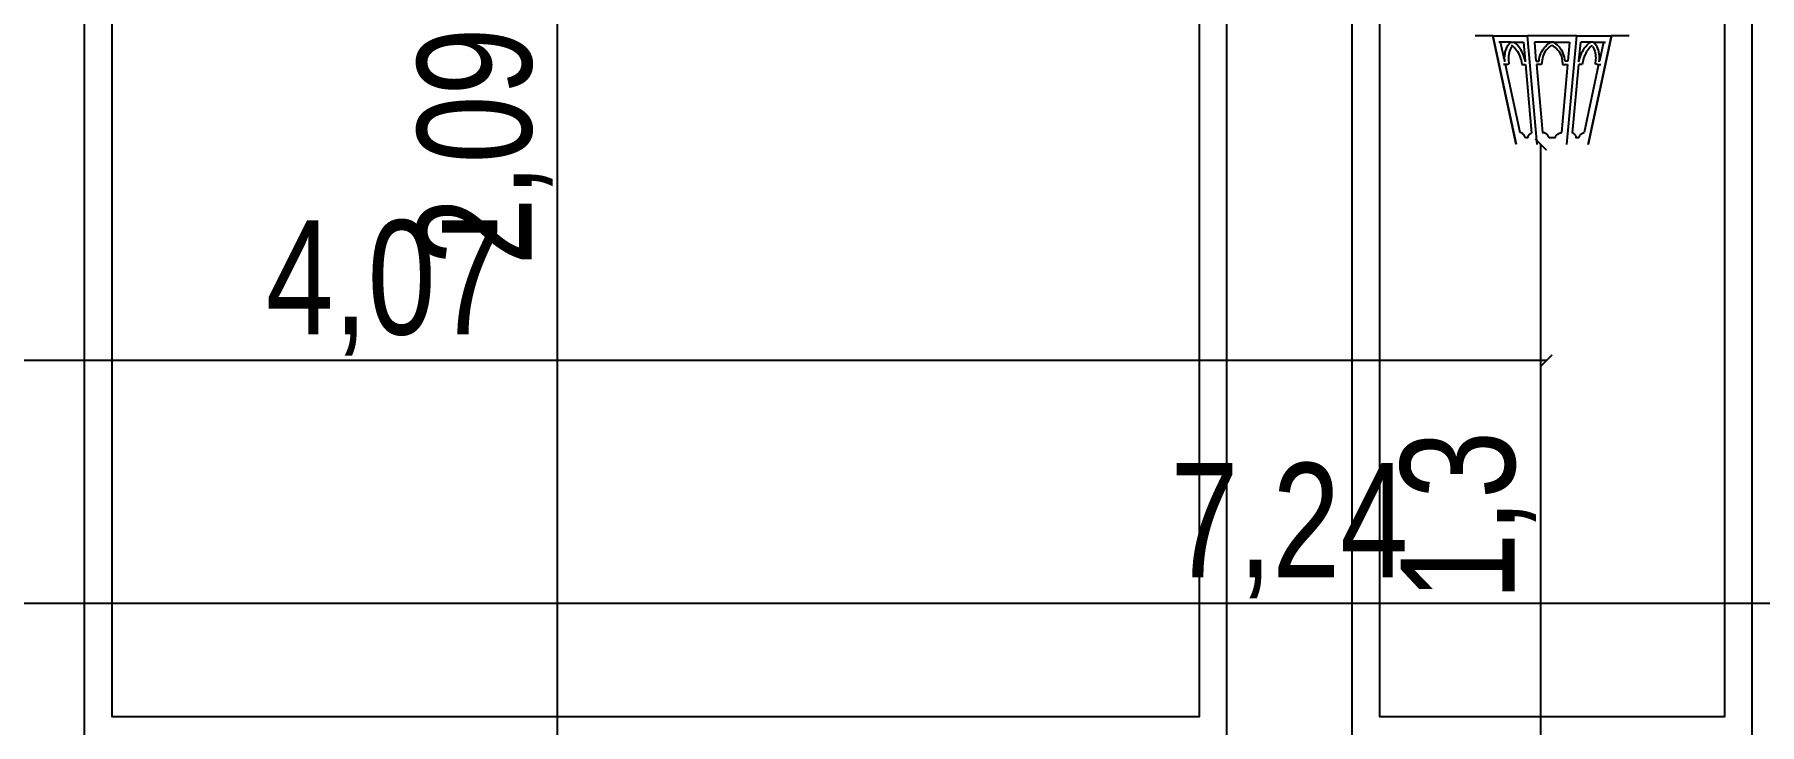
# Model space of a CAD drawing. Header units: inches. Extents: x -279 to 561, y -345 to 342.
# Drawn here: x -233.834 to -230.813, y 57.613 to 58.821 of the extents above; entities that cross this region are included whole.
import ezdxf

# ---------------------------------------------------------------- set-up
doc = ezdxf.new("R2010")
doc.units = ezdxf.units.IN
doc.header["$LTSCALE"] = 0.5
doc.header["$MEASUREMENT"] = 0
doc.layers.add('Edges', color=7, linetype='Continuous')
doc.layers.add('WAL', color=7, linetype='Continuous')
doc.styles.add('ROM', font='AGENCYR.TTF', dxfattribs={"width": 0.8})
doc.dimstyles.new('Copy(9) of ISO-25', dxfattribs={"dimtxt": 0.2, "dimasz": 0.02, "dimexe": 0.05, "dimexo": 0.05, "dimgap": 0.02, "dimtad": 1, "dimtxsty": 'ROM', "dimblk": 'ARCHTICK', "dimcen": 0.03, "dimse1": 1, "dimse2": 1, "dimclrd": 248, "dimclrt": 248, "dimadec": 0, "dimazin": 0, "dimtfac": 1, "dimtmove": 0, "dimatfit": 3, "dimldrblk": 'DOT', "dimfxl": 1, "dimarcsym": 0})

# ---------------------------------------------------------------- blocks, each defined once
blk = doc.blocks.new('xx')
at = {"layer": 'Edges'}
for p, q in [((37.975, 12.3431), (37.989, 12.3431)), ((38.0165, 12.3431), (37.989, 12.3431)), ((37.989, 12.3431), (38.0074, 12.257)), ((38.0075, 12.2568), (37.989, 12.3431)), ((37.9952, 12.3381), (37.9937, 12.3381)), ((37.9952, 12.3381), (37.9985, 12.3228)), ((38.0035, 12.3381), (37.9952, 12.3381)), ((37.9998, 12.3329), (38.0004, 12.3342)), ((38.0004, 12.3342), (38.001, 12.3353)), ((38.001, 12.3353), (38.0018, 12.3364)), ((38.0018, 12.3364), (38.0026, 12.3373)), ((38.0026, 12.3373), (38.0035, 12.3381)), ((38.0037, 12.3342), (38.0032, 12.3332)), ((38.0035, 12.3381), (38.0056, 12.3381)), ((38.004, 12.3346), (38.0037, 12.3342)), ((38.0045, 12.3351), (38.0039, 12.3356)), ((38.004, 12.3346), (38.0045, 12.3351)), ((38.0057, 12.3341), (38.0045, 12.3351)), ((38.0061, 12.3377), (38.0056, 12.3381)), ((38.0056, 12.3381), (38.0133, 12.3381)), ((38.0057, 12.3341), (38.006, 12.3338)), ((38.006, 12.3338), (38.0069, 12.3327)), ((38.0072, 12.3368), (38.0061, 12.3377)), ((38.0083, 12.3358), (38.0072, 12.3368)), ((38.0093, 12.3346), (38.0083, 12.3358)), ((38.0102, 12.3334), (38.0093, 12.3346)), ((38.0147, 12.3228), (38.0133, 12.3381)), ((38.0242, 12.2568), (38.0165, 12.3431)), ((38.0165, 12.3431), (38.0554, 12.3431)), ((38.0242, 12.2568), (38.0165, 12.3431)), ((38.0222, 12.3381), (38.0221, 12.3381)), ((38.0222, 12.3381), (38.0235, 12.3228)), ((38.0352, 12.3381), (38.0222, 12.3381)), ((38.0296, 12.3334), (38.0307, 12.3346)), ((38.0307, 12.3346), (38.0319, 12.3358)), ((38.0319, 12.3358), (38.0332, 12.3368)), ((38.0334, 12.3338), (38.0323, 12.3327)), ((38.0332, 12.3368), (38.0345, 12.3377)), ((38.0338, 12.3341), (38.0334, 12.3338)), ((38.0338, 12.3341), (38.036, 12.3356)), ((38.0345, 12.3377), (38.0352, 12.3381)), ((38.0352, 12.3381), (38.0368, 12.3381)), ((38.0382, 12.3341), (38.036, 12.3356)), ((38.0374, 12.3377), (38.0368, 12.3381)), ((38.0368, 12.3381), (38.0498, 12.3381)), ((38.0388, 12.3368), (38.0374, 12.3377)), ((38.0382, 12.3341), (38.0386, 12.3338)), ((38.0386, 12.3338), (38.0397, 12.3327)), ((38.0401, 12.3358), (38.0388, 12.3368)), ((38.0413, 12.3346), (38.0401, 12.3358)), ((38.0424, 12.3334), (38.0413, 12.3346)), ((38.0478, 12.2568), (38.0555, 12.3431)), ((38.0478, 12.2568), (38.0555, 12.3431)), ((38.0485, 12.3228), (38.0498, 12.3381)), ((38.0498, 12.3381), (38.0499, 12.3381)), ((38.0554, 12.3431), (38.0554, 12.3431)), ((38.0554, 12.3431), (38.0555, 12.3431)), ((38.083, 12.3431), (38.0555, 12.3431)), ((38.0587, 12.3381), (38.0573, 12.3228)), ((38.0664, 12.3381), (38.0587, 12.3381)), ((38.0618, 12.3334), (38.0627, 12.3346)), ((38.0627, 12.3346), (38.0637, 12.3358)), ((38.0637, 12.3358), (38.0648, 12.3368)), ((38.0645, 12.2568), (38.083, 12.3431)), ((38.083, 12.3431), (38.0646, 12.2571)), ((38.0646, 12.2571), (38.083, 12.3431)), ((38.0648, 12.3368), (38.0659, 12.3377)), ((38.0659, 12.3338), (38.0651, 12.3327)), ((38.0659, 12.3377), (38.0664, 12.3381)), ((38.0663, 12.3341), (38.0659, 12.3338)), ((38.0663, 12.3341), (38.0675, 12.3351)), ((38.0685, 12.3381), (38.0664, 12.3381)), ((38.0675, 12.3351), (38.0681, 12.3356)), ((38.068, 12.3346), (38.0675, 12.3351)), ((38.068, 12.3346), (38.0683, 12.3342)), ((38.0683, 12.3342), (38.0688, 12.3332)), ((38.0694, 12.3373), (38.0685, 12.3381)), ((38.0685, 12.3381), (38.0768, 12.3381)), ((38.0702, 12.3364), (38.0694, 12.3373)), ((38.071, 12.3353), (38.0702, 12.3364)), ((38.0716, 12.3342), (38.071, 12.3353)), ((38.0722, 12.3329), (38.0716, 12.3342)), ((38.0735, 12.3228), (38.0768, 12.3381)), ((38.0768, 12.3381), (38.0783, 12.3381)), ((38.083, 12.3431), (38.097, 12.3431)), ((37.9991, 12.3202), (37.9975, 12.3202)), ((37.9984, 12.3256), (37.9985, 12.3272)), ((37.9985, 12.324), (37.9984, 12.3256)), ((37.9985, 12.3272), (37.9987, 12.3287)), ((37.9986, 12.3228), (37.9985, 12.324)), ((37.9985, 12.3228), (37.9986, 12.3228)), ((37.9986, 12.3224), (37.9986, 12.3228)), ((37.9987, 12.3287), (37.9989, 12.3302)), ((37.9989, 12.3302), (37.9993, 12.3316)), ((37.9991, 12.3202), (38.0106, 12.2663)), ((38.0004, 12.3202), (37.9991, 12.3202)), ((37.9993, 12.3316), (37.9998, 12.3329)), ((38.0004, 12.3202), (38.0018, 12.3207)), ((38.0015, 12.327), (38.0014, 12.3256)), ((38.0014, 12.3256), (38.0015, 12.3241)), ((38.0016, 12.3283), (38.0015, 12.327)), ((38.0015, 12.3241), (38.0018, 12.3207)), ((38.0019, 12.3296), (38.0016, 12.3283)), ((38.0022, 12.3309), (38.0019, 12.3296)), ((38.0026, 12.3321), (38.0022, 12.3309)), ((38.0032, 12.3332), (38.0026, 12.3321)), ((38.0069, 12.3327), (38.0078, 12.3316)), ((38.0078, 12.3316), (38.0086, 12.3305)), ((38.0086, 12.3305), (38.0093, 12.3292)), ((38.0093, 12.3292), (38.0099, 12.3279)), ((38.0099, 12.3279), (38.0105, 12.3265)), ((38.0111, 12.332), (38.0102, 12.3334)), ((38.0105, 12.3265), (38.011, 12.3251)), ((38.011, 12.3251), (38.0114, 12.3237)), ((38.0119, 12.3306), (38.0111, 12.332)), ((38.0114, 12.3237), (38.0121, 12.3202)), ((38.0126, 12.3291), (38.0119, 12.3306)), ((38.0121, 12.3202), (38.0149, 12.3202)), ((38.0133, 12.3276), (38.0126, 12.3291)), ((38.0138, 12.326), (38.0133, 12.3276)), ((38.0143, 12.3244), (38.0138, 12.326)), ((38.0146, 12.3228), (38.0143, 12.3244)), ((38.0147, 12.3228), (38.0146, 12.3228)), ((38.0147, 12.3224), (38.0147, 12.3228)), ((38.0197, 12.2659), (38.0149, 12.3202)), ((38.0235, 12.3228), (38.0257, 12.3228)), ((38.0238, 12.3202), (38.0237, 12.3202)), ((38.0238, 12.3202), (38.0285, 12.2663)), ((38.0277, 12.3202), (38.0238, 12.3202)), ((38.0257, 12.3228), (38.0258, 12.3244)), ((38.0258, 12.3244), (38.0261, 12.326)), ((38.0261, 12.326), (38.0266, 12.3276)), ((38.0266, 12.3276), (38.0271, 12.3291)), ((38.0271, 12.3291), (38.0278, 12.3306)), ((38.028, 12.3237), (38.0277, 12.3202)), ((38.0278, 12.3306), (38.0287, 12.332)), ((38.0282, 12.3251), (38.028, 12.3237)), ((38.0286, 12.3265), (38.0282, 12.3251)), ((38.0291, 12.3279), (38.0286, 12.3265)), ((38.0287, 12.332), (38.0296, 12.3334)), ((38.0298, 12.3292), (38.0291, 12.3279)), ((38.0305, 12.3305), (38.0298, 12.3292)), ((38.0314, 12.3316), (38.0305, 12.3305)), ((38.0323, 12.3327), (38.0314, 12.3316)), ((38.0397, 12.3327), (38.0406, 12.3316)), ((38.0406, 12.3316), (38.0415, 12.3305)), ((38.0415, 12.3305), (38.0422, 12.3292)), ((38.0422, 12.3292), (38.0429, 12.3279)), ((38.0433, 12.332), (38.0424, 12.3334)), ((38.0429, 12.3279), (38.0434, 12.3265)), ((38.0442, 12.3306), (38.0433, 12.332)), ((38.0434, 12.3265), (38.0437, 12.3251)), ((38.0434, 12.2663), (38.0482, 12.3202)), ((38.0437, 12.3251), (38.044, 12.3237)), ((38.044, 12.3237), (38.0443, 12.3202)), ((38.0449, 12.3291), (38.0442, 12.3306)), ((38.0443, 12.3202), (38.0482, 12.3202)), ((38.0454, 12.3276), (38.0449, 12.3291)), ((38.0459, 12.326), (38.0454, 12.3276)), ((38.0462, 12.3244), (38.0459, 12.326)), ((38.0463, 12.3228), (38.0462, 12.3244)), ((38.0485, 12.3228), (38.0463, 12.3228)), ((38.0482, 12.3202), (38.0483, 12.3202)), ((38.0571, 12.3202), (38.0523, 12.2659)), ((38.0599, 12.3202), (38.0571, 12.3202)), ((38.0573, 12.3228), (38.0574, 12.3228)), ((38.0573, 12.3228), (38.0573, 12.3224)), ((38.0574, 12.3228), (38.0577, 12.3244)), ((38.0577, 12.3244), (38.0582, 12.326)), ((38.0582, 12.326), (38.0587, 12.3276)), ((38.0587, 12.3276), (38.0593, 12.3291)), ((38.0593, 12.3291), (38.0601, 12.3306)), ((38.0606, 12.3237), (38.0599, 12.3202)), ((38.0601, 12.3306), (38.0609, 12.332)), ((38.061, 12.3251), (38.0606, 12.3237)), ((38.0609, 12.332), (38.0618, 12.3334)), ((38.0615, 12.3265), (38.061, 12.3251)), ((38.0614, 12.2663), (38.0729, 12.3202)), ((38.0621, 12.3279), (38.0615, 12.3265)), ((38.0627, 12.3292), (38.0621, 12.3279)), ((38.0634, 12.3305), (38.0627, 12.3292)), ((38.0642, 12.3316), (38.0634, 12.3305)), ((38.0651, 12.3327), (38.0642, 12.3316)), ((38.0688, 12.3332), (38.0693, 12.3321)), ((38.0693, 12.3321), (38.0698, 12.3309)), ((38.0698, 12.3309), (38.0701, 12.3296)), ((38.0701, 12.3296), (38.0704, 12.3283)), ((38.0705, 12.3241), (38.0702, 12.3207)), ((38.0716, 12.3202), (38.0702, 12.3207)), ((38.0704, 12.3283), (38.0705, 12.327)), ((38.0705, 12.327), (38.0706, 12.3256)), ((38.0706, 12.3256), (38.0705, 12.3241)), ((38.0716, 12.3202), (38.0729, 12.3202)), ((38.0727, 12.3316), (38.0722, 12.3329)), ((38.0731, 12.3302), (38.0727, 12.3316)), ((38.0729, 12.3202), (38.0744, 12.3202)), ((38.0733, 12.3287), (38.0731, 12.3302)), ((38.0735, 12.3272), (38.0733, 12.3287)), ((38.0734, 12.3228), (38.0735, 12.324)), ((38.0735, 12.3228), (38.0734, 12.3228)), ((38.0734, 12.3224), (38.0734, 12.3228)), ((38.0736, 12.3256), (38.0735, 12.3272)), ((38.0735, 12.324), (38.0736, 12.3256)), ((38.011, 12.2662), (38.0106, 12.2663)), ((38.0115, 12.2661), (38.011, 12.2662)), ((38.0119, 12.2659), (38.0115, 12.2661)), ((38.0123, 12.2656), (38.0119, 12.2659)), ((38.0127, 12.2654), (38.0123, 12.2656)), ((38.0183, 12.2652), (38.0186, 12.2654)), ((38.0186, 12.2654), (38.019, 12.2656)), ((38.019, 12.2656), (38.0193, 12.2658)), ((38.0193, 12.2658), (38.0197, 12.2659)), ((38.0197, 12.2658), (38.0197, 12.2659)), ((38.0291, 12.2662), (38.0285, 12.2663)), ((38.0297, 12.2661), (38.0291, 12.2662)), ((38.0302, 12.2659), (38.0297, 12.2661)), ((38.0308, 12.2656), (38.0302, 12.2659)), ((38.0313, 12.2654), (38.0308, 12.2656)), ((38.0407, 12.2654), (38.0412, 12.2656)), ((38.0412, 12.2656), (38.0418, 12.2659)), ((38.0418, 12.2659), (38.0423, 12.2661)), ((38.0423, 12.2661), (38.0429, 12.2662)), ((38.0429, 12.2662), (38.0434, 12.2663)), ((38.0433, 12.2658), (38.0433, 12.2657)), ((38.0527, 12.2658), (38.0523, 12.2659)), ((38.0523, 12.2659), (38.0523, 12.2658)), ((38.053, 12.2656), (38.0527, 12.2658)), ((38.0534, 12.2654), (38.053, 12.2656)), ((38.0537, 12.2652), (38.0534, 12.2654)), ((38.0593, 12.2654), (38.0597, 12.2656)), ((38.0597, 12.2656), (38.0601, 12.2659)), ((38.0601, 12.2659), (38.0605, 12.2661)), ((38.0605, 12.2661), (38.061, 12.2662)), ((38.061, 12.2662), (38.0614, 12.2663)), ((38.0131, 12.265), (38.0127, 12.2654)), ((38.0134, 12.2646), (38.0131, 12.265)), ((38.0138, 12.2642), (38.0134, 12.2646)), ((38.0141, 12.2638), (38.0138, 12.2642)), ((38.0144, 12.2633), (38.0141, 12.2638)), ((38.0146, 12.2628), (38.0144, 12.2633)), ((38.0148, 12.2622), (38.0146, 12.2628)), ((38.0148, 12.2622), (38.0168, 12.2622)), ((38.0167, 12.2618), (38.0168, 12.2622)), ((38.0168, 12.2623), (38.0169, 12.2628)), ((38.0168, 12.2622), (38.0168, 12.2623)), ((38.0169, 12.2628), (38.017, 12.2633)), ((38.017, 12.2633), (38.0172, 12.2638)), ((38.0172, 12.2638), (38.0174, 12.2642)), ((38.0174, 12.2642), (38.0177, 12.2646)), ((38.0177, 12.2646), (38.0179, 12.2649)), ((38.0179, 12.2649), (38.0183, 12.2652)), ((38.0317, 12.265), (38.0313, 12.2654)), ((38.0322, 12.2646), (38.0317, 12.265)), ((38.0326, 12.2642), (38.0322, 12.2646)), ((38.0329, 12.2638), (38.0326, 12.2642)), ((38.0332, 12.2633), (38.0329, 12.2638)), ((38.0334, 12.2628), (38.0332, 12.2633)), ((38.0336, 12.2622), (38.0334, 12.2628)), ((38.0336, 12.2622), (38.0384, 12.2622)), ((38.0384, 12.2622), (38.0385, 12.2628)), ((38.0385, 12.2628), (38.0388, 12.2633)), ((38.0388, 12.2633), (38.0391, 12.2638)), ((38.0391, 12.2638), (38.0394, 12.2642)), ((38.0394, 12.2642), (38.0398, 12.2646)), ((38.0398, 12.2646), (38.0403, 12.265)), ((38.0403, 12.265), (38.0407, 12.2654)), ((38.0541, 12.2649), (38.0537, 12.2652)), ((38.0543, 12.2646), (38.0541, 12.2649)), ((38.0546, 12.2642), (38.0543, 12.2646)), ((38.0548, 12.2638), (38.0546, 12.2642)), ((38.055, 12.2633), (38.0548, 12.2638)), ((38.0551, 12.2628), (38.055, 12.2633)), ((38.0552, 12.2623), (38.0551, 12.2628)), ((38.0552, 12.2622), (38.0552, 12.2623)), ((38.0552, 12.2622), (38.0572, 12.2622)), ((38.0553, 12.2618), (38.0552, 12.2622)), ((38.0572, 12.2622), (38.0574, 12.2628)), ((38.0574, 12.2628), (38.0576, 12.2633)), ((38.0576, 12.2633), (38.0579, 12.2638)), ((38.0579, 12.2638), (38.0582, 12.2642)), ((38.0582, 12.2642), (38.0586, 12.2646)), ((38.0586, 12.2646), (38.0589, 12.265)), ((38.0589, 12.265), (38.0593, 12.2654))]:
    blk.add_line(p, q, dxfattribs=at)
blk = doc.blocks.new('_ArchTick')
at = {"color": 0, "linetype": 'ByBlock', "const_width": 0.15}
blk.add_lwpolyline([(-0.5, -0.5), (0.5, 0.5)], dxfattribs=at)
blk = doc.blocks.new('*D570')
at = {"layer": 'Defpoints', "color": 0, "transparency": 16777216}
for p in [(-232.9179, 59.6718), (-232.7679, 59.6718), (-232.9179, 57.578)]:
    blk.add_point(p, dxfattribs=at)
at = {"layer": 'WAL', "color": 248, "lineweight": -2, "transparency": 16777216}
blk.add_line((-232.9179, 57.578), (-232.9179, 59.6718), dxfattribs=at)
at = {"layer": 'WAL', "color": 248, "lineweight": -2, "transparency": 16777216, "xscale": 0.02, "yscale": 0.02, "zscale": 0.02}
for p, rotation in [((-232.9179, 59.6718), 90), ((-232.9179, 57.578), 270)]:
    blk.add_blockref('_ArchTick', p, dxfattribs=dict(at, rotation=rotation))
at = {"layer": 'WAL', "color": 248, "transparency": 16777216, "insert": (-233.045, 58.6249), "char_height": 0.2, "attachment_point": 5, "rotation": 90, "style": 'ROM'}
blk.add_mtext('2,09', dxfattribs=at)
blk = doc.blocks.new('_DOT')
at = {"color": 0, "linetype": 'ByBlock'}
blk.add_line((-0.5, 0), (-1, 0), dxfattribs=at)
at = {"color": 0, "linetype": 'ByBlock', "const_width": 0.5}
blk.add_lwpolyline([(-0.25, 0, 1), (0.25, 0, 1)], format="xyb", close=True, dxfattribs=at)
blk = doc.blocks.new('*D574')
at = {"layer": 'Defpoints', "color": 0, "transparency": 16777216}
for p in [(-231.2024, 58.6281), (-231.196, 58.6281), (-231.2435, 57.3281)]:
    blk.add_point(p, dxfattribs=at)
at = {"layer": 'WAL', "color": 248, "lineweight": -2, "transparency": 16777216}
blk.add_line((-231.196, 57.3281), (-231.196, 58.6281), dxfattribs=at)
at = {"layer": 'WAL', "color": 248, "lineweight": -2, "transparency": 16777216, "xscale": 0.02, "yscale": 0.02, "zscale": 0.02}
for p, rotation in [((-231.196, 58.6281), 90), ((-231.196, 57.3281), 270)]:
    blk.add_blockref('_ArchTick', p, dxfattribs=dict(at, rotation=rotation))
at = {"layer": 'WAL', "color": 248, "transparency": 16777216, "insert": (-231.3231, 57.9781), "char_height": 0.2, "attachment_point": 5, "rotation": 90, "style": 'ROM'}
blk.add_mtext('1,3', dxfattribs=at)
blk = doc.blocks.new('*D595')
at = {"layer": 'Defpoints', "color": 0, "transparency": 16777216}
for p in [(-231.186, 58.4527), (-235.2556, 58.2501), (-235.2556, 58.2501)]:
    blk.add_point(p, dxfattribs=at)
at = {"layer": 'WAL', "color": 248, "lineweight": -2, "transparency": 16777216}
blk.add_line((-231.186, 58.2501), (-235.2556, 58.2501), dxfattribs=at)
at = {"layer": 'WAL', "color": 248, "lineweight": -2, "transparency": 16777216, "xscale": 0.02, "yscale": 0.02, "zscale": 0.02, "rotation": 180}
blk.add_blockref('_ArchTick', (-235.2556, 58.2501), dxfattribs=at)
at = {"layer": 'WAL', "color": 248, "lineweight": -2, "transparency": 16777216, "xscale": 0.02, "yscale": 0.02, "zscale": 0.02}
blk.add_blockref('_ArchTick', (-231.186, 58.2501), dxfattribs=at)
at = {"layer": 'WAL', "color": 248, "transparency": 16777216, "insert": (-233.2208, 58.3771), "char_height": 0.2, "attachment_point": 5, "style": 'ROM'}
blk.add_mtext('4,07', dxfattribs=at)
blk = doc.blocks.new('*D621')
at = {"layer": 'Defpoints', "color": 0, "transparency": 16777216}
for p in [(-228.0174, 58.6287), (-235.2556, 58.1274), (-235.2556, 57.8248)]:
    blk.add_point(p, dxfattribs=at)
at = {"layer": 'WAL', "color": 248, "lineweight": -2, "transparency": 16777216}
blk.add_line((-228.0174, 57.8248), (-235.2556, 57.8248), dxfattribs=at)
at = {"layer": 'WAL', "color": 248, "lineweight": -2, "transparency": 16777216, "xscale": 0.02, "yscale": 0.02, "zscale": 0.02, "rotation": 180}
blk.add_blockref('_ArchTick', (-235.2556, 57.8248), dxfattribs=at)
at = {"layer": 'WAL', "color": 248, "lineweight": -2, "transparency": 16777216, "xscale": 0.02, "yscale": 0.02, "zscale": 0.02}
blk.add_blockref('_ArchTick', (-228.0174, 57.8248), dxfattribs=at)
at = {"layer": 'WAL', "color": 248, "transparency": 16777216, "insert": (-231.6365, 57.9519), "char_height": 0.2, "attachment_point": 5, "style": 'ROM'}
blk.add_mtext('7,24', dxfattribs=at)

msp = doc.modelspace()

# ---------------------------------------------------------------- linework, layer by layer
msp.add_line((-231.7463, 59.5256), (-231.7463, 58.2605))
for points in [[(-233.7463, 59.6718), (-231.7463, 59.6718), (-231.7463, 57.578), (-233.7463, 57.578)], [(-231.5263, 59.6718), (-230.8263, 59.6718), (-230.8263, 57.578), (-231.5263, 57.578)], [(-233.698, 59.6235), (-231.7946, 59.6235), (-231.7946, 57.6263), (-233.698, 57.6263)], [(-231.478, 59.6235), (-230.8746, 59.6235), (-230.8746, 57.6263), (-231.478, 57.6263)]]:
    msp.add_lwpolyline(points, close=True)

# ---------------------------------------------------------------- block references
at = {"xscale": -2.209324571047085, "yscale": 2.209324571047085, "zscale": 2.209324571047085}
msp.add_blockref('xx', (-147.1424, 31.5489), dxfattribs=at)

# ---------------------------------------------------------------- dimensions: what is measured, and where the dimension line sits
at = {"layer": 'WAL'}
for base, p1, p2, picture, middle in [((-232.9179, 59.6718), (-232.9179, 57.578), (-232.7679, 59.6718), '*D570', (-233.045, 58.6249)), ((-231.196, 58.6281), (-231.2435, 57.3281), (-231.2024, 58.6281), '*D574', (-231.3231, 57.9781))]:
    dim = msp.add_linear_dim(base=base, p1=p1, p2=p2, angle=90, dimstyle='Copy(9) of ISO-25', dxfattribs=at)
    dim.commit()
    dim.dimension.update_dxf_attribs({"geometry": picture, "text_midpoint": middle})
for base, p1, p2, picture, middle in [((-235.2556, 57.8248), (-228.0174, 58.6287), (-235.2556, 58.1274), '*D621', (-231.6365, 57.9519)), ((-235.2556, 58.2501), (-231.186, 58.4527), (-235.2556, 58.2501), '*D595', (-233.2208, 58.3771))]:
    dim = msp.add_linear_dim(base=base, p1=p1, p2=p2, dimstyle='Copy(9) of ISO-25', dxfattribs=at)
    dim.commit()
    dim.dimension.update_dxf_attribs({"geometry": picture, "text_midpoint": middle})

doc.saveas('drawing.dxf')
